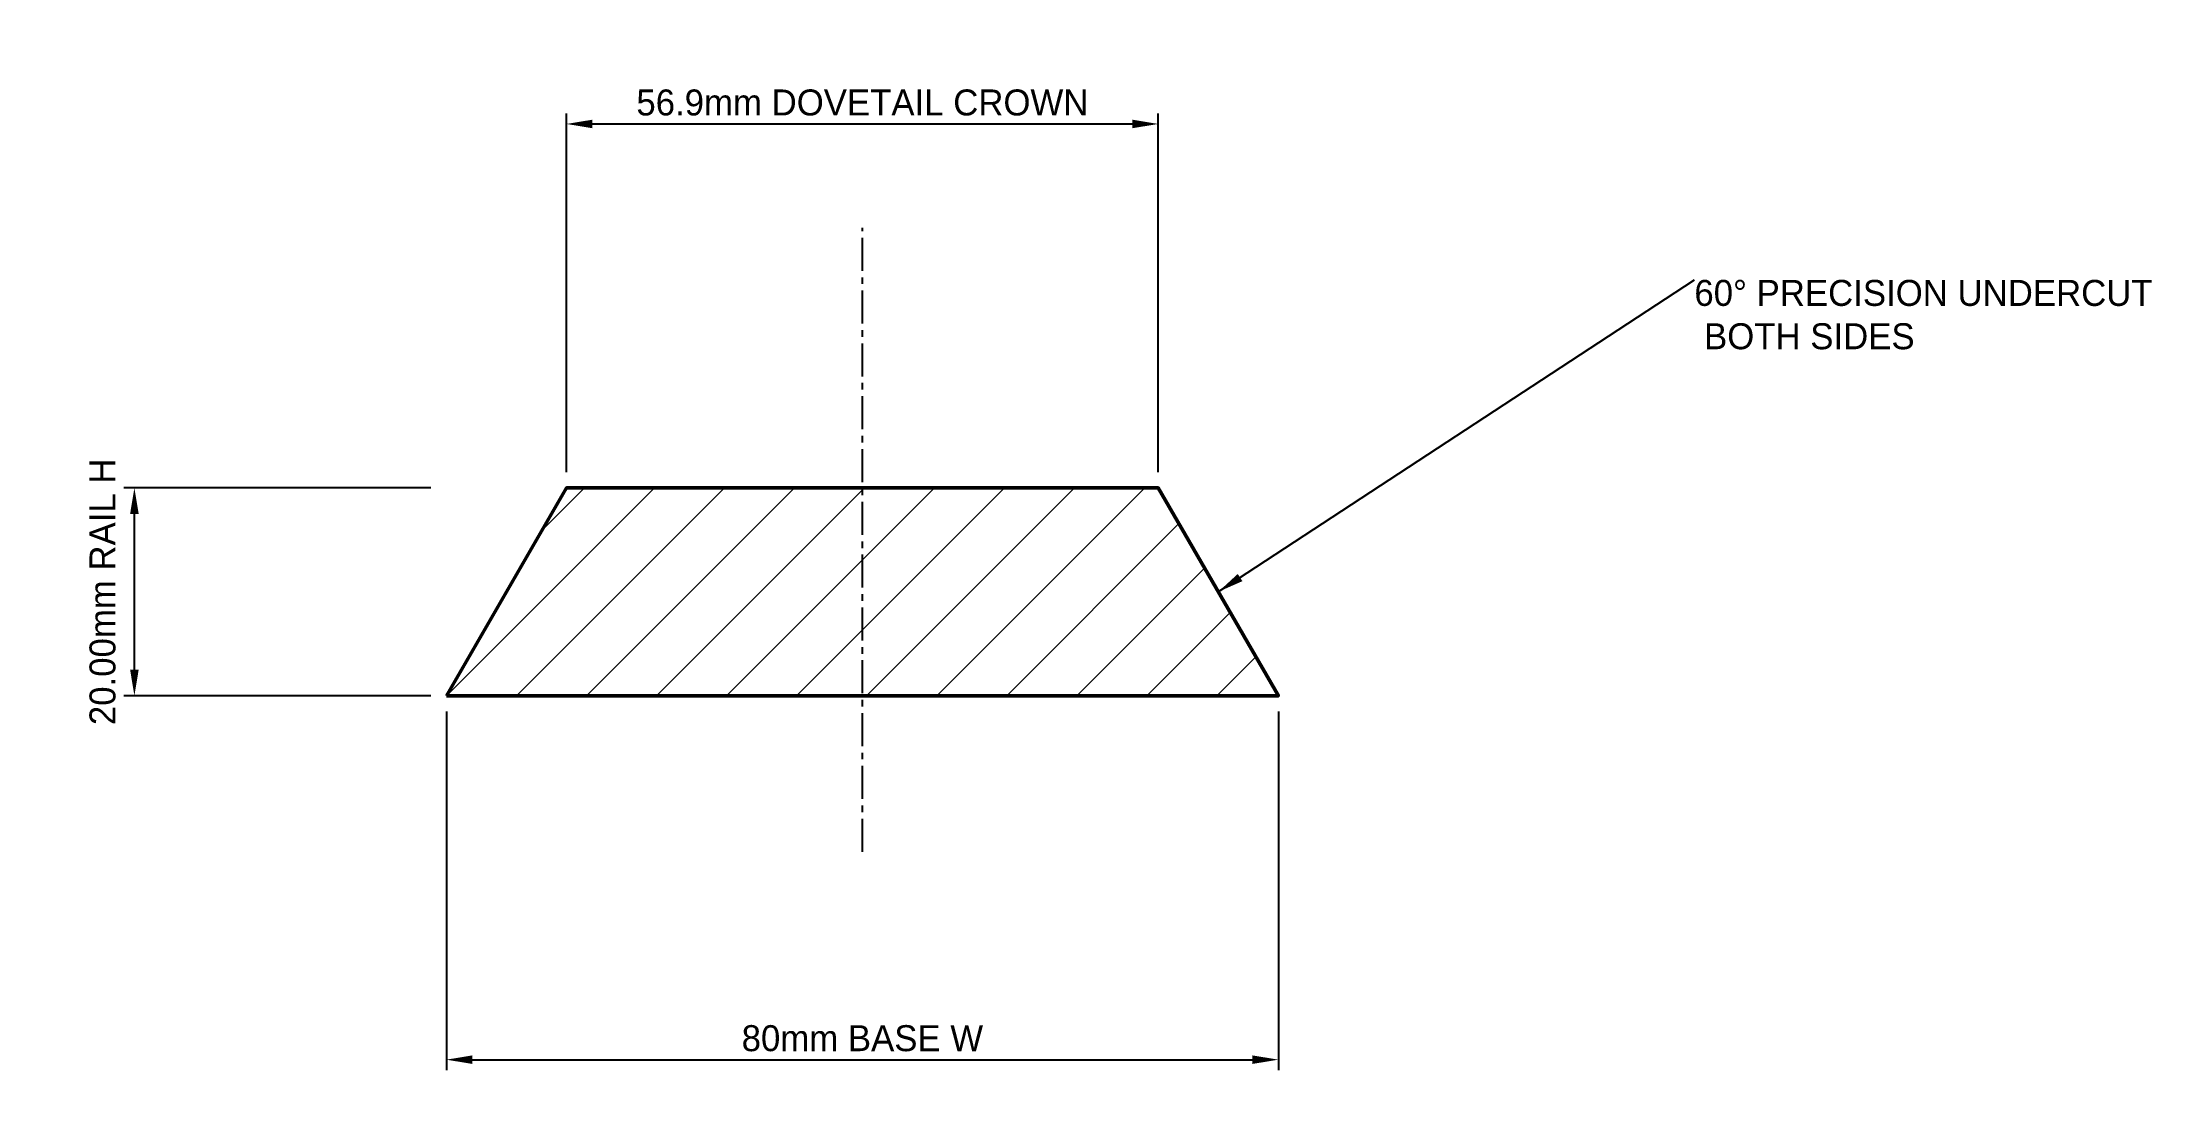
# Model space of a CAD drawing. Header units: metres. Extents: x -39 to 164, y -39 to 63.
import ezdxf

# ---------------------------------------------------------------- set-up
doc = ezdxf.new("R2010")
doc.units = ezdxf.units.M
doc.linetypes.add('CENTER', pattern=[5.08, 3.175, -0.635, 0.635, -0.635])
for name, color, linetype, lineweight in [('CENTERLINES', 7, 'CENTER', 25), ('DIMENSIONS', 7, 'Continuous', 25), ('GEOMETRY', 7, 'Continuous', 50), ('HATCH', 7, 'Continuous', 13)]:
    doc.layers.add(name, color=color, linetype=linetype, lineweight=lineweight)
doc.dimstyles.new('ENGINEERING_STYLE', dxfattribs={"dimtxt": 2.5, "dimasz": 2.5, "dimexe": 1, "dimexo": 1.5, "dimgap": 0.8, "dimtad": 1, "dimcen": 2.5, "dimazin": 3, "dimtfac": 1, "dimtmove": 0, "dimatfit": 3, "dimtfill": 1})

msp = doc.modelspace()

# ---------------------------------------------------------------- hatches: boundary and pattern name
at = {"layer": 'HATCH'}
h = msp.add_hatch(dxfattribs=at)
h.set_pattern_fill('ANSI31', scale=1.5)
h.paths.add_polyline_path([(0, 0), (80, 0), (68.453, 20), (11.547, 20)])

# ---------------------------------------------------------------- linework, layer by layer
at = {"layer": 'CENTERLINES'}
msp.add_line((40, -15), (40, 45), dxfattribs=at)
at = {"layer": 'GEOMETRY'}
msp.add_lwpolyline([(0, 0), (80, 0), (68.453, 20), (11.547, 20)], close=True, dxfattribs=at)

# ---------------------------------------------------------------- texts
at = {"layer": 'DIMENSIONS', "insert": (120, 40), "char_height": 2.5, "attachment_point": 1}
msp.add_mtext('60%%D PRECISION UNDERCUT\\P BOTH SIDES', dxfattribs=at)

# ---------------------------------------------------------------- leaders
at = {"layer": 'DIMENSIONS'}
msp.add_leader([(74.226, 10), (120, 40)], dimstyle='ENGINEERING_STYLE', dxfattribs=at)

# ---------------------------------------------------------------- next in the draw order: dimensions: what is measured, and where the dimension line sits
for base, p1, p2, text in [((11.547, 55), (11.547, 20), (68.453, 20), '56.9mm DOVETAIL CROWN'), ((0, -35), (0, 0), (80, 0), '80mm BASE W')]:
    msp.add_linear_dim(base=base, p1=p1, p2=p2, text=text, dimstyle='ENGINEERING_STYLE', dxfattribs=at).render()

# ---------------------------------------------------------------- next in the draw order: dimensions: what is measured, and where the dimension line sits
msp.add_linear_dim(base=(-30, 0), p1=(0, 0), p2=(0, 20), angle=90, text='20.00mm RAIL H', dimstyle='ENGINEERING_STYLE', dxfattribs=at).render()

doc.saveas('drawing.dxf')
